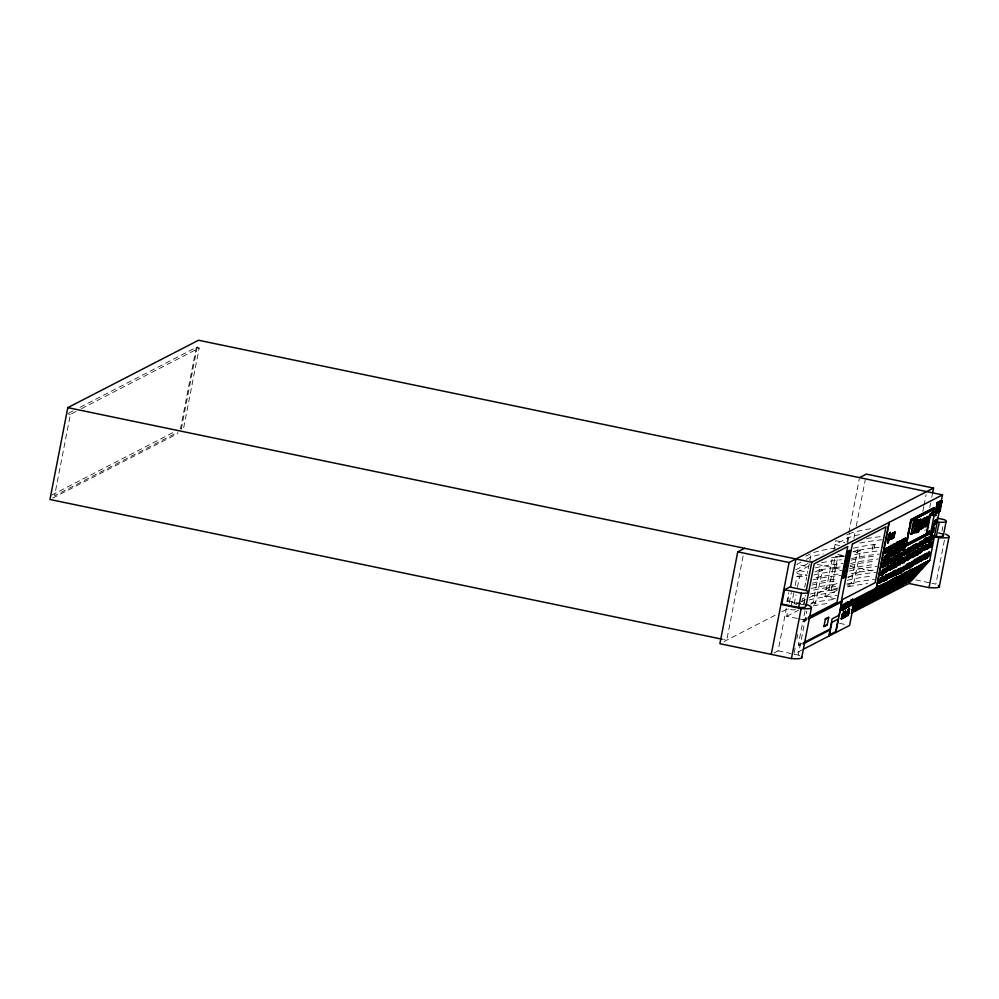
<?xml version="1.0" encoding="UTF-8"?>
<svg xmlns="http://www.w3.org/2000/svg" width="999" height="999" viewBox="0 0 999 999"><rect width="100%" height="100%" fill="white"/><g stroke="black" fill="none" stroke-linecap="round" stroke-linejoin="round"><path stroke-width="0.75" stroke-dasharray="5 3.75" d="M75.949 411.526L70.405 414.373L54.595 495.729L177.834 432.205M196.279 347.39L180.457 428.746L183.379 429.345L199.188 348.002L196.279 347.39L78.571 408.067M181.281 429.046L197.952 343.306M743.106 555.968L726.748 640.172L723.688 639.535M796.815 603.346L786.975 601.298L788.648 592.732M773.988 652.959L778.096 650.849L786.338 608.441M786.975 601.298L787.811 600.874L789.26 593.394M797.277 618.468L786.7 616.271L788.136 608.841M789.297 602.884L791.32 592.482M791.171 606.48L793.793 592.944M795.254 585.414L797.015 576.386A613.074 61.95 11 0 0 806.593 574.6M794.217 603.983L795.978 594.954M797.439 587.437L799.487 576.91A863.798 87.288 11 0 0 805.494 575.736M804.732 587.212L805.544 583.029M806.056 580.394L806.705 577.047M807.429 573.339L807.854 571.116M808.328 568.681L809.277 563.836M794.193 652.609L795.079 648.076M796.84 638.985L797.726 634.44M803.608 604.158L805.356 595.179M803.983 604.882L805.494 596.241M798.8 618.781L803.333 619.73L805.069 610.801M799.699 655.719A46.266 4.67 11 0 0 798.301 655.044L806.83 611.126M810.626 604.17A613.074 61.95 11 0 0 813.049 602.772L819.48 569.667L822.452 570.279L815.334 603.733A863.798 87.288 11 0 1 811.45 605.357M835.476 598.776L824.887 596.578L832.691 556.443M833.928 550.124L835.751 540.684L844.829 542.569M837.262 589.148A863.798 87.288 11 0 1 831.243 590.322L828.783 589.81L835.214 556.705A613.074 61.95 11 0 0 842.594 555.407M831.243 590.322L837.674 557.217A863.798 87.288 11 0 0 843.693 556.056M847.04 541.945L848.526 534.278M848.825 532.754L859.24 479.17M847.689 543.031L849.525 533.591A922.614 93.232 11 0 1 871.628 528.608M853.883 538.411L855.082 532.28M856.268 526.161L865.196 480.232M847.402 585.139A613.074 61.95 11 0 0 851.248 583.079L857.679 549.974L860.651 550.599L853.533 584.04A863.798 87.288 11 0 1 847.464 586.425M922.826 511.5L923.788 506.555M924.013 505.369L926.11 494.58M929.757 507.517L930.631 503.021M931.755 497.252L932.379 494.043M941.97 531.031L942.806 526.748M944.417 540.209L935.888 584.128L931.555 583.229M68.881 413.062L73.027 410.914M81.481 408.666L199.188 348.002M51.686 495.117L173.539 432.305M52.697 498.076L177.934 433.529M805.818 556.118L811.325 553.284L809.49 562.712L795.728 569.805L807.829 572.327M846.765 535.014L849.525 533.591M800.923 562.175L796.802 564.298L808.903 566.82M806.43 559.34L810.564 557.205A922.614 93.232 11 0 1 823.338 553.858M808.84 566.071L795.079 573.164L807.18 575.674M924.574 530.382L925.399 529.957M724 641.583L776.273 614.635M781.78 611.8L788.661 608.254M795.541 604.707L799.662 602.584M801.036 601.873L807.916 598.326M809.302 597.614L838.186 582.729M847.826 577.759L864.335 569.255M786.7 616.271L800.461 609.178M824.887 596.578L838.661 589.485M803.333 619.73L807.367 617.644M806.992 618.856L802.959 620.941L799.35 639.46A7.18 0.912 -78.3 0 0 799.025 645.941L801.722 644.555M802.909 621.89L807.067 619.742M801.91 643.543L799.225 644.929A6.131 0.774 -78.3 0 1 799.5 639.385M801.972 649.974L793.905 654.133L798.301 655.044M860.651 550.599L859.964 550.936A863.798 87.288 11 0 1 853.908 553.321M822.452 570.279L821.765 570.629A863.798 87.288 11 0 1 815.708 573.014M872.552 548.001L871.103 548.189A922.614 93.232 11 0 0 852.871 551.56M874.125 547.789L880.793 547.04M834.352 567.682L832.904 567.869A922.614 93.232 11 0 0 817.369 570.616M835.938 567.482L840.072 566.995M938.386 532.654L944.155 533.853M938.61 533.304L941.57 533.966M839.535 545.554L834.989 544.617L848.763 537.512A922.614 93.232 11 0 1 861.538 534.178M837.811 554.42L843.855 555.669M835.214 556.705L837.674 557.217M849.962 566.258L874.912 571.453M915.683 579.919L930.119 582.917M817.257 564.423L841.682 569.492M67.495 413.773L70.405 414.373M851.248 583.079L854.22 583.703M797.015 576.386L799.487 576.91M813.049 602.772L816.021 603.384M787.811 600.874L800.736 603.558M798.213 603.633L803.833 604.807M790.584 609.49L793.044 610.002A863.798 87.288 11 0 0 796.128 609.44M839.547 623.326L845.291 624.525M778.096 650.849L791.033 653.533M813.236 605.831A922.614 93.232 11 0 1 829.457 603.246M813.598 552.547A922.614 93.232 11 0 1 835.664 547.964M819.48 569.667A613.074 61.95 11 0 1 814.098 572.365M831.593 557.729A922.614 93.232 11 0 1 844.642 556.093M821.615 562.724A922.614 93.232 11 0 1 841.483 559.715M815.321 567.894A922.614 93.232 11 0 1 843.231 563.374M813.96 574.949A922.614 93.232 11 0 1 841.857 570.429M815.996 577.659A922.614 93.232 11 0 1 838.698 574.038M811.051 603.084A922.614 93.232 11 0 1 833.765 599.475M804.769 597.976A922.614 93.232 11 0 0 802.497 598.701L801.847 602.06A922.614 93.232 11 0 1 804.12 601.323M812.437 595.978A922.614 93.232 11 0 1 835.139 592.357M809.09 599.962A922.614 93.232 11 0 1 837 595.441M813.586 590.072A922.614 93.232 11 0 1 836.288 586.45M810.239 594.055A922.614 93.232 11 0 1 835.639 589.797M811.975 585.114A922.614 93.232 11 0 1 837.374 580.856M811.325 588.461A922.614 93.232 11 0 1 836.725 584.203M813.011 579.82A922.614 93.232 11 0 1 840.921 575.299M812.362 583.179A922.614 93.232 11 0 1 837.749 578.921M848.601 586.75A922.614 93.232 11 0 1 867.656 583.553M857.679 549.974A613.074 61.95 11 0 1 853.845 552.035M838.361 588.011A613.074 61.95 11 0 1 828.783 589.81M866.545 538.561A922.614 93.232 11 0 1 880.331 536.675M859.814 543.031A922.614 93.232 11 0 1 882.192 539.76M853.521 548.214A922.614 93.232 11 0 1 878.92 543.956M854.844 554.62A922.614 93.232 11 0 1 877.547 550.998M851.498 558.603A922.614 93.232 11 0 1 879.407 554.083M846.553 584.04A922.614 93.232 11 0 1 874.462 579.52M847.939 576.923A922.614 93.232 11 0 1 875.848 572.402M847.289 580.269A922.614 93.232 11 0 1 872.689 576.023M849.088 571.016A922.614 93.232 11 0 1 876.997 566.495M851.136 573.726A922.614 93.232 11 0 1 873.838 570.104M850.174 565.422A922.614 93.232 11 0 1 875.574 561.163M849.525 568.768A922.614 93.232 11 0 1 874.924 564.522M851.21 560.139A922.614 93.232 11 0 1 876.598 555.881M850.549 563.486A922.614 93.232 11 0 1 878.458 558.965M834.939 564.685L833.865 570.217L835.439 570.017L836.513 564.485L834.939 564.685M873.138 545.004L872.065 550.524L873.638 550.324L874.712 544.792L873.138 545.004"/><path stroke-width="1.5" d="M842.831 604.67L842.157 608.99M848.9 601.76L848.014 606.78M887.724 553.97L887.137 557.679M888.66 565.796L887.899 570.104M889.709 558.828L888.948 563.136M892.731 550.986L892.144 554.682M893.581 557.417C888.685 576.423 896.79 542.894 893.019 561.962M893.618 554.944C896.053 540.671 890.621 563.648 894.018 552.822M894.742 547.927L895.154 544.917M896.091 572.702C896.777 563.174 893.431 584.14 896.178 571.778M895.616 566.995L896.378 562.699M896.54 543.019L895.329 548.289L897.052 542.045L895.978 547.564L896.253 544.293M897.639 558.928L897.776 557.355M899.575 560.039L898.988 563.748M900.511 540.796L900.087 543.806M901.46 553.059L901.036 556.068M901.735 567.744L900.973 572.052M903.346 558.029L902.147 563.299L902.272 560.739M905.706 549.937L904.944 554.245M906.243 566.183L905.956 569.455L907.579 564.073L906.418 569.555L907.117 563.973L906.592 564.897M908.478 554.895L908.054 557.904M909.452 547.964L909.04 550.973M916.095 552.734C916.757 543.206 913.411 564.335 916.208 551.698M916.545 543.781L916.133 546.79M920.079 549.063C918.431 548.763 918.168 559.865 920.079 549.063L919.604 551.298M922.689 540.896L921.94 545.192M923.463 546.053L923.051 549.063M924.874 549.875C929.22 533.354 922.339 560.214 925.711 544.954M926.635 549.138L927.047 546.128M926.647 538.024L926.061 541.72M930.818 547.052C935.164 531.206 928.059 556.668 931.692 542.757M920.304 522.302C919.542 517.482 916.62 535.164 919.267 527.847M939.085 507.779L937.062 507.629L936.925 508.329L939.085 507.779L939.01 508.466M843.643 608.903C846.403 593.269 840.072 619.78 844.08 606.93M843.993 604.632L843.106 609.203M883.191 563.598L883.191 562.437L882.654 563.361M883.166 566.171L883.253 567.37L883.703 566.408M884.764 568.768L883.84 573.164M885.589 562.037L885.176 564.647M886.138 575.686L886.063 574.487L885.614 575.449M887.624 557.817C889.734 544.755 884.477 567.632 887.924 556.356M888.598 550.886L888.748 549.625M889.934 546.69L889.01 551.073M890.134 553.596L890.059 552.397L889.61 553.359M891.12 546.665L891.12 545.504L890.596 546.416M888.623 577.734L889.372 573.826M888.835 573.938L888.074 577.847M889.772 565.784L889.023 569.692M890.858 558.716L889.934 563.099M892.856 546.815L892.994 544.255L892.082 548.126M893.818 550.836L893.056 554.745M894.704 562.824C891.545 579.87 898.051 550.586 893.893 566.82M894.829 570.666L893.905 575.049M895.728 562.961L894.967 566.87M895.903 570.704L894.967 575.099M900.599 544.13L900.736 542.957M900.174 554.557L900.099 553.359L899.649 554.308M900.161 557.117L900.249 558.316L900.698 557.367M900.798 559.877L900.037 563.786M905.131 544.755L905.044 543.556L904.607 544.517M905.893 537.699L904.907 542.182M904.12 567.494L904.12 566.333L903.583 567.257M904.669 560.814L904.807 559.627M906.83 549.875L906.068 553.771M908.178 549.462L908.091 548.251L907.654 549.213M908.166 552.022L908.241 553.221L908.69 552.26M908.091 567.22L908.178 568.419L908.803 566.858M910.676 562.961L909.927 566.87M913.074 549.225L913.161 550.424L913.785 548.863M915.184 560.289C914.897 555.169 912.587 572.777 915.184 560.289L914.597 562.912M915.896 550.749L914.972 555.144M917.557 543.993L916.982 547.29M919.617 548.963L918.855 552.872M922.239 557.055C921.965 552.01 919.629 569.542 922.239 557.055C920.666 566.858 924.649 551.748 922.614 555.769M924.075 540.559L923.988 539.36L923.551 540.322M924.637 545.991L923.875 549.9M924.1 558.179L924.187 559.378L924.637 558.416M926.835 545.029L926.085 548.938M927.734 537.862L926.972 541.77M935.826 520.004L935.064 523.913M846.253 564.797L847.077 560.914L846.265 564.785M845.154 573.626C844.217 580.819 846.615 567.307 845.117 574.862L845.391 572.489L844.679 576.123M843.468 575.499L843.318 576.81L843.793 575.973M843.705 574.275L843.855 572.951L842.944 577.01L844.242 572.752L843.468 576.748L844.642 572.864L844.242 573.638M842.382 617.07L842.432 617.919L843.768 611.4L842.194 618.743L842.494 616.395L842.257 617.02M845.142 604.632L844.118 609.128M846.215 606.131L846.215 608.291L847.564 601.885M848.613 605.831L849.45 601.898M850.062 602.185L848.85 607.055M851.323 603.184C851.023 610.239 854.145 593.256 851.648 601.51M882.142 573.051L882.129 574.9L882.929 572.652M885.014 556.73L883.978 560.914M886.213 551.123C885.776 557.13 888.66 543.718 886.662 549M883.665 571.316L883.665 569.467L882.592 574.999L884.19 569.068M886.163 556.818L886.163 554.969L885.539 556.543M884.777 576.91L883.903 580.769M886.937 561.625L885.776 565.946L885.788 564.023M888.873 548.913L888.873 547.065L887.799 552.597L889.36 546.977M884.989 578.171L884.902 579.969M885.151 577.659C885.339 570.117 882.479 590.397 885.264 576.735M888.91 554.158L888.024 558.004M887.574 576.473L887.587 574.625L886.513 580.157L888.423 573.763M889.572 562.375L890.284 559.003M889.585 568.906L890.121 566.133M890.821 565.771L889.784 569.954M889.909 574.075L889.023 577.922M892.045 558.691L891.008 562.874M893.768 544.855L892.731 549.025M892.095 567.17L892.095 569.005L892.881 566.758M894.904 550.874L893.868 555.057M896.028 543.868L895.004 548.039M895.116 559.178L895.116 561.026L895.903 558.766M896.115 550.924L896.203 549.125L895.678 550.037M893.793 573.176L893.793 571.328L892.719 576.86L894.255 570.966M894.605 574.375L894.829 573.026M896.902 562.937L896.028 566.783M897.876 556.88C898.014 549.338 895.116 570.254 898.226 555.232M898.613 551.66C900.549 539.098 895.441 562 898.875 550.549M897.177 564.148C896.715 570.167 899.649 556.805 897.626 562.037M898.938 554.87L897.901 559.053M900.823 542.469C900.973 534.94 898.064 555.856 901.185 540.834M899.3 555.606C899.562 548.201 896.64 567.082 899.3 555.606L899.025 558.878L899.962 555.906M900.136 549.75C899.687 555.769 902.584 542.357 900.586 547.639M900.224 549.275C900.474 541.758 897.552 561.138 900.261 549.05M898.089 570.966L898.176 569.155L897.639 570.079M898.113 572.252L898.101 574.1L898.9 571.853M902.259 541.208C902.522 533.803 899.587 552.684 902.259 541.208C900.623 550.911 904.657 535.926 902.609 539.91M899.237 571.753L899.237 573.601L899.862 572.04M903.208 542.07C902.771 548.089 905.656 534.677 903.658 539.959M901.597 555.856L901.685 555.207M901.772 554.732C901.922 547.202 899.025 568.119 902.134 553.096M901.023 561.638L901.023 563.486L901.81 561.226M901.123 561.163C901.373 553.633 898.438 573.026 901.148 560.926M902.834 552.722L901.797 556.905M903.708 546.016L902.821 549.875M902.085 559.802L902.184 557.991L901.647 558.916M904.732 540.334L904.732 538.486L903.658 544.018L905.256 538.086M903.983 547.24L903.883 549.038M904.07 546.765C904.307 539.248 901.323 559.477 904.257 545.804M901.897 569.929L901.897 571.778L902.959 568.094M902.06 569.418C902.159 561.95 899.387 582.779 902.347 567.819M904.907 559.153C905.094 551.51 902.184 571.928 905.082 558.191M908.615 557.692L908.703 557.042M908.79 556.568C908.94 549.038 906.043 569.954 909.152 554.932M912.124 549L912.124 550.849L912.749 549.288M910.838 564.747L910.838 566.595L911.912 562.912M911.001 564.235C911.1 556.755 908.328 577.597 911.288 562.624M913.098 553.758L913.573 552.01L912.487 557.529L913.198 551.947L912.661 552.872M914.609 554.408L914.697 553.771M914.859 553.259L914.859 551.411L913.785 556.942L915.321 551.048M914.722 560.189L913.835 564.048M915.846 559.777L914.809 563.96M918.743 543.968L918.044 548.389L919.292 543.756M919.018 545.179C918.443 550.936 921.428 539.16 919.642 542.457M919.117 544.705L919.117 542.857L917.856 547.814M918.206 560.626L918.206 562.462L918.818 560.901M920.766 548.813L919.729 552.996M919.729 558.878L919.729 557.03L918.655 562.562L920.191 556.668M920.716 556.905L919.679 561.088M920.541 560.077L921.253 556.718M922.926 543.044L922.914 544.892L923.863 541.92M923.014 542.569C923.201 534.927 920.304 555.344 923.201 541.608M921.79 556.955L920.903 560.801M923.101 558.079L923.101 559.927L923.888 557.679M925.549 548.701L926.435 544.842M927.572 541.033L928.296 537.662M928.82 537.912L927.784 542.082M926.535 557.08C928.308 544.53 923.338 567.482 926.722 556.006M927.771 553.958L927.072 558.379L928.258 553.783M930.032 537.962L930.119 536.151L929.582 537.075M927.984 555.207C927.409 560.963 930.394 549.188 928.608 552.484M931.143 532.017L931.143 533.866L931.755 532.305M928.146 554.695L928.146 552.859L926.897 557.817M931.605 532.117L931.592 533.966L932.392 531.718M926.91 531.381L930.806 532.192A13.986 1.411 11 0 0 932.567 531.281L932.766 530.019M934.54 523.663L935.426 519.817M939.997 503.371L939.897 504.058M939.272 511.625L939.435 510.901L939.272 511.625L937.112 511.226M939.884 507.055L939.747 507.767L938.523 507.517L938.71 506.768M937.437 508.641L939.647 509.015L939.747 508.329L938.873 507.892L938.536 508.703M939.522 503.084L938.148 503.758L939.984 502.26L938.985 503.321L937.062 502.797L936.925 503.496L938.873 503.958L938.998 505.731L939.135 505.019L937.574 505.019M939.035 502.41L939.772 501.398L940.896 502.335L939.035 502.41L939.772 501.398M940.334 506.168L938.086 505.319M847.577 561.301L848.064 559.353L847.402 562.362L848.463 557.017A5.682 0.712 -78.3 0 0 848.251 556.218L848.738 555.257A5.345 0.674 -78.3 0 1 848.7 556.768L847.964 561.138A6.593 0.837 -78.3 0 1 847.015 564.76C843.231 572.864 846.24 556.031 848.151 553.758A12.812 1.623 -78.3 0 1 849.138 552.659L845.479 563.636A5.42 0.687 -78.3 0 0 845.316 565.446L845.678 566.833L846.677 565.197A6.069 0.762 -78.3 0 0 847.789 561.525L847.701 560.951M920.204 523.264L919.817 525.561M847.627 557.005L847.364 557.817M938.86 509.428C939.06 508.091 938.223 510.851 936.088 508.753L936.55 507.892L937.774 508.141L937.312 509.015M842.594 608.166L843.318 604.982M847.714 604.894L848.426 602.01M880.057 579.607L878.983 583.291L879.27 580.019M881.98 571.778L880.906 575.461L881.193 572.19M881.33 579.782L881.193 582.33L882.354 576.848M883.079 571.928L883.203 569.38L882.592 570.941M883.628 579.395L884.252 576.673M885.863 569.205L884.802 572.889L885.251 568.918M888.573 568.806L889.197 566.083M892.619 547.327L892.744 546.628M892.619 553.858L893.243 551.136M894.904 544.942L893.843 548.613L894.292 544.655M891.87 565.921L890.796 569.605L891.195 564.672L890.121 570.192L891.071 567.22M892.994 558.903L891.92 562.587L892.369 558.628M890.908 574.175L889.834 577.847L890.296 573.888M894.23 558.653L893.481 562.062L894.555 556.543L894.105 561.201L894.892 558.953M893.031 566.033L893.168 563.486L892.544 565.047M892.045 573.676L890.971 577.36L891.258 574.075M897.189 544.255C896.028 551.423 899.612 539.31 897.676 542.232M895.042 558.229L895.266 555.719L894.555 557.242M898.201 544.068C897.177 551.685 900.686 537.499 898.526 542.657M896.066 558.041L896.19 555.494L895.566 557.055M897.801 550.499C898.688 540.958 894.567 563.586 898.551 547.902M895.029 572.652C895.641 563.274 892.282 584.84 895.316 571.003M899.774 549.188L898.7 552.859M896.028 572.502L895.816 575.024M901.797 541.121L900.599 544.53M897.139 572.09L897.015 574.65L897.964 571.678M899.6 562.899L900.224 560.177M902.547 548.501L903.171 545.779M899.05 571.128L899.175 568.568L898.551 570.142M900.186 570.629L900.311 568.081L899.525 570.329M900.536 571.166C901.622 562.362 898.089 579.557 900.636 570.729M905.631 552.884L906.255 550.162M903.084 569.268L902.959 571.828L903.908 568.856M905.868 557.792L905.082 561.001M906.168 558.166C905.032 565.359 908.578 553.146 906.667 556.143M905.906 566.196L904.844 569.867L905.294 565.909M910.813 548.239L909.739 551.923L910.201 547.964M909.764 555.207L908.69 558.891M909.939 555.931L909.814 558.478L910.876 554.795M910.101 556.018C910.738 546.478 907.542 567.32 910.101 555.207M911.962 547.727L910.901 551.411L911.275 546.49L910.201 552.022L911.175 548.139M913.074 547.877L913.198 545.329L912.574 546.89M912.162 554.882L912.037 557.442L912.824 555.182M912.037 564.085L911.9 566.633L912.974 562.961M912.237 563.711C912.899 554.183 909.552 575.312 912.362 562.674M913.573 562.674L914.197 559.952M915.883 553.109L915.758 555.656L916.832 551.972M917.594 546.453C918.83 537.512 915.184 554.795 917.756 545.978M916.845 559.877L915.771 563.561L916.058 560.277M917.032 560.514L916.82 563.024M917.169 560.676C917.844 551.123 914.56 572.215 917.182 559.79M921.902 548.901L920.828 552.584L921.14 547.714L920.054 553.234L921.003 550.262M924.55 548.601L925.174 545.879M926.535 540.884L927.159 538.161M924.038 556.955L924.262 554.433L923.551 555.956M930.044 531.88L929.907 534.428L930.706 532.18M927.834 545.716L927.047 548.926M930.494 531.967L930.369 534.527L931.155 532.267M932.542 530.993L932.666 530.282M933.59 524.413L933.715 523.713M933.216 530.107C932.179 537.724 935.726 523.601 933.541 528.696M934.527 523.289L934.54 520.879M845.491 615.434L845.379 617.095L846.54 611.688L845.766 616.033L845.604 615.372L844.829 616.683L845.479 612.574L844.642 617.457L845.379 615.496M941.208 504.595C938.073 503.521 941.145 506.093 941.345 503.883L939.584 503.908M847.427 556.918L846.665 561.101L847.627 556.48M889.909 535.851L890.246 533.179A5.794 0.737 -78.3 0 0 888.611 536.65L887.711 542.582A6.181 0.787 -78.3 0 0 888.548 541.67L888.523 541.833A7.105 0.899 -78.3 0 1 887.624 543.081A6.281 0.799 -78.3 0 1 887.474 541.945L888.66 535.851A9.928 1.261 -78.3 0 1 889.722 532.904A5.557 0.699 -78.3 0 1 890.371 533.391L889.847 536.151A6.581 0.837 -78.3 0 1 888.948 539.485L888.373 540.771L889.797 534.465L888.211 541.133L889.847 536.6M938.148 508.591L938.286 507.879M937.586 504.945L940.621 506.106L936.75 505.369L936.612 506.068L939.435 506.081L938.411 507.242L936.488 506.718L937.574 507.679L938.036 506.793L936.488 506.718M851.335 613.086L908.828 583.453L929.744 560.476L942.494 494.88L198.539 340.247L67.807 407.642L49.95 499.5L722.165 639.223M744.605 548.301L737.749 551.835L719.892 643.706L791.445 658.578A46.266 4.67 11 0 0 801.423 656.88M771.24 654.382L789.098 562.512L933.541 488.061L932.654 492.657M805.082 604.47L808.004 605.069A46.266 4.67 11 0 1 801.161 608.603L780.956 604.407L781.792 603.983L784.565 589.697L789.759 587.025L806.767 590.609A40.484 4.096 11 0 1 801.685 593.219L784.565 589.697M790.434 587.412L795.953 558.978M781.792 603.983L798.638 607.479L801.41 593.206M791.445 658.578L801.161 608.603M806.23 590.696L811.762 562.262L942.494 494.88M806.218 604.857L814.197 563.836L847.764 546.528L836.9 602.422L808.703 616.957M801.697 657.792L811.413 607.829M828.87 636.101L830.057 629.944L803.071 643.856M835.863 632.504L842.032 600.799L808.341 618.169M876.298 588.024L889.048 522.427M889.272 522.315L876.523 587.899L855.394 611.001M929.757 531.168L929.195 534.09L906.193 545.941L907.154 538.548M907.729 535.639L909.14 528.346M909.702 525.424L910.838 519.592L933.84 507.742L932.991 512.112M907.941 535.514L910.776 520.966L933.328 509.34L932.654 515.259M906.193 545.941L911.3 519.692L934.302 507.829L932.879 515.122M927.484 533.291L906.243 544.243L911.225 521.066L933.79 509.44M911.076 534.078L913.486 521.64L917.557 519.542L915.596 532.067L911.076 534.078L915.596 532.067M911.525 534.165L913.948 521.728L918.019 519.63M913.373 526.086L913.91 523.326L917.307 521.578L916.77 524.338L913.373 526.086L912 525.799M911.725 532.292L914.272 530.981L916.345 520.279L917.719 520.566L915.646 531.268L911.825 533.229L913.91 522.539L917.719 520.566M915.409 530.594L917.557 519.542M926.572 532.455L929.095 531.48L926.572 532.455L930.181 513.886L932.242 512.837L931.68 515.684M927.035 532.542L930.643 513.986L932.691 512.924M932.204 515.159L933.328 509.34M905.743 545.841L928.733 533.99L929.307 531.068M930.806 532.192L934.028 515.609A13.986 1.411 11 0 0 935.788 514.71L931.905 513.898L930.131 514.81L934.028 515.609M936.325 513.136L938.336 511.476L936.325 513.136L935.239 512.187L937.062 512.762L937.199 512.062M935.364 511.538L939.36 509.74L936.587 511.8L937.462 510.726L935.364 511.538L937.299 512.012L937.162 512.712L935.239 512.187M936.662 504.845L937.537 503.758L938.623 504.72L936.662 504.845L941.083 505.232L939.672 506.593L941.083 505.232M935.963 509.403C938.086 508.903 937.686 511.101 935.826 510.102L936.288 509.228L938.211 509.765L938.348 509.053L936.088 508.753M935.826 510.102L936.288 509.228M936.413 508.591L936.55 507.892M936.35 507.417L936.812 506.543M936.612 506.068L937.074 505.207C938.86 507.167 940.484 503.708 939.31 505.569M936.1 511.163L936.238 510.464M937.399 504.47L937.537 503.758M935.938 512.45L936.075 511.75M936.2 511.113L937.499 509.815L940.371 509.852L940.509 509.153L938.698 508.628M936.662 509.677C937.387 507.579 936.175 511.026 938.211 509.765M937.187 506.993L938.211 505.819M939.435 506.081L937.449 505.644L937.649 503.696M937.899 502.36L937.761 503.071L938.76 501.998L937.062 502.797M932.567 531.281L934.04 523.751M940.808 502.959L937.449 505.644M937.05 510.364L937.187 509.652M940.371 509.852L937.299 509.353L937.774 508.141M937.574 507.679L938.036 506.793M938.161 506.156C937.999 504.532 938.386 507.417 936.937 505.906M937.324 511.413L937.462 510.726M938.948 503.096L938.985 503.321M937.886 509.927L938.348 509.053M938.411 507.242L938.548 506.53M938.073 508.316L940.421 508.628L938.66 506.805M938.436 512.062L939.097 511.076L938.436 512.062L937.212 511.8M938.685 510.714L938.823 510.014M939.859 504.97L940.946 505.944M939.997 504.02L940.134 503.309M940.259 502.672L940.996 501.648M940.846 500.849L940.071 501.873L940.846 500.849L942.069 501.098L941.295 502.135L942.069 501.098M939.622 508.404L939.16 509.278L940.096 508.141L939.759 508.966M939.572 511.463L940.246 510.489L939.572 511.463L938.885 510.939M939.834 510.127L940.509 509.153M940.096 508.791L940.559 507.917M938.61 507.455L940.259 507.504L940.496 506.743L938.448 506.331L940.121 505.831L939.834 507.717L940.821 506.568L939.747 507.767M940.109 503.071L940.958 503.508L941.807 502.435L939.172 501.71M933.416 535.976L936.225 536.563L939.272 522.302A40.484 4.096 11 0 0 944.355 519.68L937.174 518.144M908.828 583.453L929.033 587.649L938.748 537.687A46.266 4.67 11 0 0 945.603 534.153M943.331 535.776L946.103 521.503M939.285 586.875L949 536.9M936.925 503.496L937.799 502.41L941.67 503.146M894.355 535.314L895.204 531.893L894.729 533.416M841.583 607.829L842.357 604.919M843.943 606.705L844.317 605.057M845.341 605.232L844.904 609.003M850.349 602.072C848.438 613.486 853.146 595.879 850.748 600.561M848.9 610.988L848.089 615.709L849.587 608.728L849 610.564M882.317 564.647L882.03 567.932L882.966 564.959M885.264 550.249C883.628 560.039 887.674 544.942 885.614 548.963M880.394 579.607C878.72 589.972 883.104 572.564 880.556 578.921M885.264 558.179L884.315 561.151L885.389 555.631L885.089 560.501L885.876 558.254M884.053 565.122L884.415 561.888M886.65 556.68L887.462 553.858M885.913 563.399L886.238 561.987M887.886 555.931L888.386 553.921M883.116 579.582L883.403 576.311L882.616 578.558M887.287 562.112L887.012 565.384L888.173 559.902M890.246 547.714L889.872 550.948L890.908 548.014M889.26 554.645L888.985 557.929L889.922 554.944M886.313 569.043C884.677 578.833 888.71 563.736 886.662 567.757M888.635 561.538L889.297 559.04M891.583 547.14L892.082 545.117M887.587 568.506L888.261 566.008M890.534 554.108L891.483 551.136L891.033 555.094M885.926 577.035L885.102 579.87M886.338 576.785C884.702 586.563 888.735 571.478 886.675 575.486M891.657 553.696L892.482 550.874M891.021 560.464L891.345 559.053M891.058 560.701C887.786 571.366 892.881 548.651 890.796 562.974M890.921 567.045L891.245 565.646M893.88 552.647L894.205 551.236M893.306 558.691L892.931 561.925M895.154 552.322L894.117 555.257L895.279 549.775L895.042 554.607L895.991 551.635M893.581 565.222L894.255 562.724M896.54 550.824L897.352 548.001M894.654 565.272L895.316 562.774M898.825 550.312L899.15 548.901M896.84 572.09L896.016 574.912M902.109 548.651L902.397 545.379L901.597 547.627M904.919 546.103L904.095 548.938M900.661 570.454L901.335 567.956M904.619 552.647L905.444 549.825M907.03 551.86L906.081 554.832L907.167 549.3L907.017 553.783L907.966 550.811M907.329 565.634C905.693 575.424 909.739 560.327 907.679 564.348M911.188 554.657L910.901 557.929L911.85 554.957M908.978 566.171L909.34 562.937M909.602 565.272L910.276 562.774M913.948 548.176L914.322 544.93M917.719 545.741L918.218 543.731M917.269 551.823L916.982 555.094L918.605 549.7L917.444 555.194L918.143 549.612L917.619 550.524M918.543 551.273L919.217 548.776M917.844 560.089L917.032 562.912M921.615 543.593L922.289 541.096M918.993 560.214L919.28 556.942L918.655 558.503M920.966 550.024L921.278 548.613M923.563 548.301L924.225 545.804M925.574 540.721L926.385 537.899M924.974 557.13L925.349 553.883M929.058 539.36L928.121 542.332L929.195 536.8L928.958 541.645L929.907 538.673M926.11 556.63L926.485 553.396L925.598 555.606M928.171 546.528C926.011 555.132 928.346 539.922 928.296 545.816C926.91 554.333 930.756 539.81 928.521 544.842M926.747 555.731L927.247 553.721M929.557 545.017L930.494 542.045L930.044 546.016M931.518 537.899L932.454 534.927L932.005 538.898M930.618 545.067L931.118 543.056M844.317 614.984L845.004 612.512L844.58 613.636M938.723 510.064L938.548 510.789M940.958 503.508L941.807 502.435M940.633 504.895L941.345 503.883M940.434 506.768L940.259 507.504L938.336 506.968M843.556 614.635L844.255 612.874L843.131 618.281L844.043 613.636L843.543 615.222M884.315 557.092L883.778 561.026M883.541 564.098L884.202 561.987M887.624 549.225L888.423 546.977L887.961 550.936M884.677 563.623L885.189 561.85M893.069 545.217L891.92 549.787L892.719 544.73M897.027 551.823L897.564 547.889M899.587 542.782L900.099 541.008M892.544 573.488L893.343 571.228L892.881 575.199M896.627 557.18L897.414 554.932L896.965 558.903M898.089 551.86L898.638 547.939M898.65 562.025L899.312 559.927M900.536 555.044L901.198 552.947M903.546 552.484L904.345 550.237L903.883 554.195M903.658 559.452L904.445 557.205L903.995 561.176M908.528 549.949L909.202 547.839M907.554 556.88L908.066 555.107M914.547 546.528L915.334 544.28L914.884 548.239M913.61 553.571L914.41 551.311L913.948 555.282M915.621 545.766L916.133 543.98M916.645 545.579L917.157 543.806M920.541 543.431L921.34 541.183L920.878 545.154M922.539 548.039L923.213 545.941M924.599 540.409L925.399 538.161L924.937 542.132M930.606 537.137L931.268 535.039M934.377 524.013L933.59 526.261M930.943 538.848L931.48 534.927M933.428 530.319L932.904 532.092M847.252 552.509C852.284 549.625 849.35 549.3 847.177 552.609L842.344 577.434C841.52 579.757 845.778 577.26 845.541 575.786L850.349 550.649M841.882 617.007L841.158 619.143L842.819 613.736L841.695 618.868L842.157 614.073M846.74 603.658L847.464 601.835M881.642 578.371L882.142 576.96M902.596 559.328L903.096 557.917M913.61 546.453L914.235 544.892M908.628 564.46L909.252 562.887M924.637 555.407L925.136 553.995M845.741 603.721L846.365 602.647L845.154 608.878M887.636 560.826L887.961 560.014M856.505 600.362L860.002 596.965L854.57 603.446L860.339 597.29L857.604 599.862M859.252 600.836L858.803 601.498M864.123 594.817L858.703 601.298L864.472 595.142L861.725 597.714M860.976 601.435L863.66 598.826L857.954 605.007L868.106 592.757M864.909 597.827L868.119 594.755M862.761 603.583L868.531 597.427L861.937 604.32M873.626 595.067L874.887 593.93L865.009 605.244L877.434 590.584L874.687 593.169M878.87 590.746L881.555 588.136L873.363 597.689L874.275 596.927M874.137 597.165L874.912 596.628L869.205 602.809L874.625 596.341L870.416 600.524M879.782 591.233L878.458 592.107M881.28 587.837L880.818 588.498M879.882 591.908L887.811 583.94L882.891 590.446M880.119 591.558L880.718 590.721M888.336 588.823L890.946 586.475M899.1 577.809L894.13 583.628M895.678 582.492L901.747 574.9M912.799 575.886L907.379 582.367L913.148 576.211L912.399 576.76M917.669 568.531L920.916 564.522L917.806 568.294M918.993 567.095L921.602 564.747M920.978 566.071L923.588 563.723M917.494 572.914L916.295 574.288L924.487 564.735L918.718 570.891L920.042 569.792M921.652 567.782L921.016 568.856L923.75 566.271M852.622 605.357L852.759 604.857M854.682 603.646L854.819 603.146M861.163 599.899L853.72 608.816M862.612 598.438L867.494 593.069M866.021 593.893L860.738 600.137L866.508 593.968L863.76 596.553M858.89 604.932L854.769 610.077L857.517 607.492M860.576 603.209L869.405 592.894M869.917 591.908L867.769 594.43M862.549 603.034L864.684 600.499M870.491 596.091L870.641 595.591M875.499 589.522C888.511 576.885 866.957 600.099 879.12 586.063M872.514 597.689L870.379 600.212M875.636 593.768L877.072 592.032M878.995 591.77L878.483 592.594L879.232 592.045M879.857 591.171L871.178 601.785L876.548 595.279L871.715 600.187M874.625 599.213L878.87 594.48L873.101 600.649L878.059 594.83M885.039 585.901L875.811 596.378M876.598 598.101L879.482 594.755M891.483 581.281L893.905 578.446L895.454 578.146M889.922 584.914L892.669 582.33L884.415 591.858L889.722 586.363M885.539 590.746L884.727 591.758M893.481 580.257L894.28 579.233M891.145 585.027L890.696 585.689L892.007 584.577M896.328 579.77L891.033 586.013L898.788 577.971M900.124 577.797L894.829 584.04L900.599 577.884L897.864 580.469M891.67 590.034L893.106 588.299M905.406 577.035L904.595 578.059M906.418 579.857L905.606 580.881M907.367 578.883L906.917 579.545L907.666 578.995M908.391 578.746L903.096 584.989L910.289 576.286L914.997 572.452M914.135 572.889L913.685 573.551L914.385 572.964M916.832 571.003L914.572 573.663M918.506 570.342L922.139 566.221M921.952 565.909L917.119 571.49M924.624 564.198L928.246 560.751M853.72 610.202L858.016 605.594L855.743 608.354M859.602 603.321L864.597 597.989M863.136 598.838L869.729 591.833M861.413 606.093L863.223 603.983M865.771 601.848L866.657 600.574M870.841 596.415L861.3 607.067L869.043 598.214M871.103 596.153L873.8 593.106M877.634 588.161L879.445 586.051M874.412 594.043L875.511 592.732M873.963 596.116L873.014 597.365L875.024 595.566M878.67 592.195L874.687 596.578M878.945 591.932L882.429 588.249M882.492 589.447L885.514 585.988L882.779 588.573M879.794 593.955L874.824 599.775L880.594 593.606L877.859 596.191M886.6 586.438C878.096 595.978 888.511 585.476 885.651 587.599M886.275 588.036L879.832 595.079M886.55 587.774L889.947 583.928M895.691 579.008L897.102 576.798L893.693 580.806L897.427 576.785M889.997 586.101L895.304 580.606L888.86 586.813M893.868 583.891L887.412 590.933M892.457 586.425L897.776 580.931L892.344 587.412L894.592 585.776M893.156 586.725L888.186 592.532L893.955 586.376L889.56 591.396L892.307 588.811M897.664 581.918L891.208 588.96M897.926 581.655L903.246 576.161L901.672 578.134M898.65 581.118L901.21 578.196M894.879 585.889L889.909 591.708L895.678 585.551L892.931 588.136M901.685 578.384L896.053 585.464L897.651 584.44L897.202 585.102L891.945 590.621L895.741 586.088M901.285 579.395L903.108 577.285M906.63 573.214C918.168 562.449 898.576 583.179 909.927 570.179M902.721 578.933L906.031 575.237M897.527 586.937L899.337 584.84M905.431 577.784L900.861 582.729M905.693 577.522L909.102 573.676M908.865 576.186L903.546 581.68L911.8 572.152L909.065 574.725M909.127 575.923L914.447 570.429L907.991 576.623M912.574 574.363L906.118 581.406M912.836 574.113L915.534 571.053M907.492 581.393L913.935 574.35M911.65 576.261L915.883 571.378M916.42 570.978C908.89 579.845 925.324 562.125 917.057 570.292M916.857 571.753L910.401 578.796M915.059 574.687L910.089 580.506L915.858 574.35L913.123 576.935M923.688 565.084L923.001 565.696L926.16 561.975M921.465 568.194L924.038 565.272M936.812 511.913L935.101 512.887M852.609 607.192L857.442 602.297L852.409 607.904M857.691 602.809L858.316 602.085M861.338 598.551L865.846 593.818M851.523 611.276L857.666 605.269L852.247 611.75L856.755 607.467M867.207 595.279L865.646 597.252L868.381 594.68M865.259 598.538L859.49 604.308L864.21 599.088M870.191 595.142L868.631 597.115L871.365 594.542M864.247 604.07L862.686 606.043L865.434 603.458M880.344 590.571L881.68 589.06M877.859 593.943L880.681 590.846M882.691 588.411L884.252 586.438L882.254 588.236M882.192 591.233L880.619 593.206L883.366 590.621M886.588 586.238L888.148 584.265L885.414 586.85M887.936 584.927L884.39 588.623M888.111 586.201L886.55 588.174L887.874 587.062M890.047 584.777L886.9 588.486L888.223 587.387M891.632 584.44L892.969 582.929M893.393 582.255L894.642 580.456M895.241 581.83L896.802 579.857L894.068 582.429M886.812 592.082L891.632 587.175L886.275 593.681L891.982 587.499L889.235 590.072M895.429 582.467L899.512 578.109M888.785 590.958L892.282 587.162M905.294 573.551L908.453 571.44L904.757 575.149L908.103 571.128M903.021 576.873L896.802 582.367M895.204 587.225L893.63 589.198L896.378 586.625M905.656 575.149C891.77 590.646 914.06 567.195 904.195 576.798M897.177 586.113L895.604 588.086L898.351 585.501M907.08 574.687L902.609 579.907L907.167 575.099M911.15 570.142L909.59 572.115L912.324 569.53M906.455 575.899L904.894 577.872L907.641 575.287M906.805 575.724L908.378 573.751L905.631 576.336M913.136 569.118L911.575 571.091L913.573 569.293M919.804 566.083L922.964 563.96M914.622 572.302L916.245 570.267M914.972 572.614L918.156 568.606L915.409 571.191M921.79 565.047L923.75 563.561M925.836 563.948L921.353 569.168L927.122 563.011L924.387 565.596M853.383 602.06L855.656 599.3L853.745 600.611M853.383 602.547L857.592 598.364L853.733 602.872M853.72 602.385L855.993 599.625L853.995 601.423M857.754 600.149L861.95 595.953L854.819 604.745M851.985 610.277L854.257 607.504L851.523 610.089M853.458 609.452L856.343 606.368L851.897 611.425M855.881 608.416C848.7 616.97 864.872 599.437 856.63 607.604M868.818 594.43L869.842 593.069M858.978 605.894C846.415 619.904 867.894 597.439 858.141 606.818M861.188 605.144L858.903 607.904L861.65 605.319M863.111 603.721C850.574 617.719 871.99 595.267 862.274 604.645M871.877 594.53L873.338 592.919M864.447 603.359L865.159 602.559M880.931 585.127C871.128 595.916 884.714 582.292 880.069 586.076M871.815 596.116L866.358 602.11L870.216 597.602M872.876 594.455L874.337 592.844M882.754 584.19L878.995 587.874L881.742 585.302M877.447 591.308L878.158 590.509M884.802 583.628L881.043 587.325L884.202 583.603M877.409 592.345L878.995 590.609M886.513 582.754L882.754 586.438L885.301 583.379M875.711 595.192L879.457 591.171M881.642 588.886L883.915 586.113L880.419 589.51M888.498 581.73L884.739 585.414L887.287 582.355M889.709 580.769L886.55 584.477L889.11 581.418M889.597 581.256L890.933 580.481M881.368 590.147L882.679 589.035L877.259 595.516L883.029 589.36L880.281 591.945M884.827 589.023L876.797 598.651L879.957 594.942M893.755 579.02L890.059 582.729L893.143 578.995M895.116 577.822L891.695 581.83L895.191 578.433M880.206 595.017L877.921 597.789L880.668 595.204M894.904 578.508L897.102 576.798M899.262 576.186L895.566 579.895L898.051 576.81M889.772 587.087L893.431 583.116M885.601 592.22L889.809 588.024L884.39 594.505L890.159 588.349L889.41 588.898M901.086 575.249L897.389 578.958L899.874 575.861M902.946 574.288L899.25 577.996M904.657 573.401L900.898 577.085L903.446 574.025M906.293 572.065C896.353 582.23 911.026 569.48 904.807 572.976M911.637 569.305L907.879 572.989L910.626 570.417M897.839 585.014C885.276 599.025 906.755 576.56 897.002 585.938M902.047 580.194L899.774 582.954L902.522 580.382M907.966 575.224L905.756 578.009M913.685 568.743L909.927 572.427L913.086 568.718M915.683 567.719L911.925 571.403L914.472 568.344M917.494 566.783L913.798 570.491L916.283 567.407M919.317 565.846L915.559 569.53L918.106 566.47M906.617 581.193L910.826 577.01L905.406 583.491L911.175 577.322L908.428 579.907M915.396 572.739L911.538 577.247L912.287 576.698M917.881 569.855L921.777 565.834M918.156 571.178L915.883 573.95L918.63 571.366M913.998 576.311L911.725 579.07L914.46 576.485M915.921 574.887C903.358 588.898 924.837 566.433 915.096 575.811M928.583 561.063L924.887 564.772L927.984 561.038M852.459 606.88L855.481 603.296L852.734 605.881M860.626 598.214L863.81 594.979M857.804 603.059L860.976 599.837M859.889 601.922L863.061 598.701M868.256 594.817L869.142 593.868M857.042 607.317L858.541 605.719M870.903 594.355L871.652 593.543M868.206 598.014L865.184 601.585L865.933 601.036M872.127 593.731C861.138 606.118 882.117 584.053 872.002 593.856M868.68 598.201L865.534 601.91L866.27 601.361M874.812 593.031L871.665 596.74L872.976 595.641M866.183 602.647C855.206 615.034 876.185 592.969 866.058 602.784M875.286 594.605L878.246 591.42M881.23 590.009L881.98 589.198M882.017 589.385L882.891 588.436M891.533 579.832L888.373 583.541L891.795 579.532M893.406 578.708L889.647 582.392L892.394 579.807M886.138 586.263L883.104 589.835L883.853 589.285M888.823 585.402L889.572 584.59M888.835 585.851L891.857 582.28L889.122 584.852M884.34 592.544L887.836 589.148L882.417 595.629L888.186 589.46L885.439 592.045M893.818 587.512L895.304 585.913M895.903 586.438L897.402 584.84M903.271 579.57L896.016 588.423L899.1 584.69M909.19 574.6L906.031 578.309L907.354 577.197M914.31 571.69L915.072 570.866M915.958 570.791L922.352 563.936M916.295 571.103L922.701 564.26M924.337 562.912L921.19 566.633L924.599 562.624M921.74 567.32L926.76 562L925.211 562.312L922.664 565.372L925.411 562.787M855.194 601.261L857.941 598.688L852.484 604.682M853.833 602.722L854.57 601.947M854.345 604.557L862.299 596.278L859.552 598.863M858.928 599.537L857.504 601.011M860.351 599.175L861.101 598.401M863.136 597.227L861.712 598.701M857.529 604.033L858.266 603.246M858.903 602.572L861.638 599.987L853.995 607.854M865.221 596.091L862.537 598.701M865.846 595.416L868.593 592.832L864.822 597.19M859.615 602.897L860.351 602.11M867.02 595.242L864.597 597.664M867.656 594.567L870.391 591.982L865.983 597.577L871.752 591.42L869.018 593.993M853.895 609.627L854.644 608.853M855.269 608.166L858.715 604.87M861.887 601.398L859.465 603.821M862.512 600.724L865.259 598.139L860.788 603.771L866.558 597.614L863.81 600.187M856.006 608.279L853.583 610.701M863.186 600.874L860.751 603.284M870.004 593.831L867.582 596.241M865.159 600.686L862.736 603.109M878.109 587.175L875.673 589.585M867.931 599.013L865.396 601.698M868.556 598.326L873.051 593.918M879.919 586.238L877.497 588.661M873.675 593.244L876.423 590.659L871.403 596.266M863.698 604.17L861.7 606.206M868.755 599.213L866.757 601.248M869.38 598.538L871.378 596.503M874.063 593.843L870.716 596.84L870.978 595.916M883.441 584.427L880.706 587L883.603 584.253M876.385 594.105L878.383 592.082M881.518 589.023L884.852 585.826M870.853 600.699L871.603 599.912M872.227 599.238L876.885 594.58M877.509 593.906L881.405 590.022M880.494 590.796L882.142 589.248M873.526 598.863L871.528 600.886M874.15 598.176L875.574 596.715M890.771 580.644L889.347 582.117M879.657 592.619L872.751 600.324L875.499 597.739M884.789 587.524L882.779 589.56M876.123 597.065L878.121 595.029M885.851 587.262L883.703 589.31M886.475 586.575L889.222 584.003L885.451 588.361M889.51 583.753L886.063 587.949M894.093 578.933L891.67 581.343M877.222 596.865L874.55 599.475M883.99 589.947L888.486 585.539M896.091 577.909L893.655 580.319M879.207 595.754L876.523 598.351M888.099 586.638L889.297 585.589M897.901 576.972L895.466 579.383M893.718 582.117L895.716 580.082M891.583 585.801L897.227 581.143M896.078 581.381L894.654 582.854M896.702 580.706L899.387 578.109M886.787 591.608L885.364 593.081M888.611 590.759L886.613 592.782M904.545 573.95L905.281 573.164M894.742 584.515L892.744 586.538M895.379 583.828L896.115 583.054M890.584 589.635L888.586 591.67M907.092 572.227L905.668 573.701M899.475 580.794L895.703 585.152L898.451 582.567M900.936 579.195L898.501 581.618M901.56 578.521L904.307 575.936L899.075 581.893M903.858 576.473L905.281 574.999M908.915 571.291L906.493 573.713M903.571 577.472L900.499 580.419M894.28 587.699L891.608 590.297M894.917 587.012L896.915 584.989M905.007 577.01L902.572 579.432M903.146 579.707L908.428 575.412M908.266 574.612L911.013 572.027L905.556 578.021M898.975 584.827L900.973 582.792M899.812 585.027L897.814 587.05M905.781 581.093L907.779 579.058M907.804 580.581L906.38 582.055M919.068 569.255L917.644 570.729M919.692 568.568L922.439 565.996L915.996 572.19M909.777 579.47L907.779 581.505M918.918 570.367L919.654 569.592M921.115 567.994L918.693 570.417M927.234 561.85L924.55 564.46M912.487 577.609L909.752 580.182L914.197 575.137M914.747 575.486L915.484 574.712M919.255 570.691L921.253 568.656M875.948 592.907L874.699 594.155M870.653 599.25L872.027 597.739M871.69 598.751L876.148 593.693L875.561 594.018M871.677 598.876L867.219 603.933L876.822 592.894M886.875 585.476L887.562 584.79M888.548 586.376L886.15 588.461L886.425 587.537M885.389 590.434L886.063 589.747M890.509 585.339L891.195 584.652M901.96 577.422L902.634 576.723M913.361 573.339L914.048 572.652M924.774 564.497L925.461 563.798M892.656 584.015C896.69 580.631 886.837 590.471 889.297 588.836M896.79 584.914L901.822 579.308L900.723 579.545M915.646 571.878L916.645 570.928M920.341 568.893L921.34 567.956M858.516 601.386L859.202 600.811M879.507 591.87L879.944 591.483M895.229 583.179L894.555 583.741M911.513 576.76L912.736 575.861M916.745 573.463L917.432 572.889M916.545 574.1L921.69 568.269M859.54 477.634L866.383 474.1L933.541 488.061M937.512 504.408L938.673 503.808M938.735 504.657L940.708 503.646L939.485 503.396M936.925 508.329L937.824 507.867M940.546 507.355L937.986 506.58M936.026 510.002L937.374 510.189M913.673 522.452L917.307 521.578M894.717 532.579C895.341 530.232 892.906 540.022 893.905 537.612M937.337 511.101L939.097 511.076M844.093 574.413L843.968 575.037M906.705 544.343L928.808 532.617M808.441 619.03L841.682 601.898L839.098 615.259L832.13 618.843L830.157 628.983L803.258 642.844M929.744 560.476L854.707 599.15L849.6 625.424L803.308 649.275M825.411 619.318L828.583 617.669M845.479 610.651L845.416 611.55M844.63 612.799L843.768 617.807M845.104 612.549L844.242 617.557M824.088 626.136L827.259 624.5M936.225 536.563L936.5 536.575A40.484 4.096 11 0 0 942.494 534.502M798.638 607.479L798.913 607.492A40.484 4.096 11 0 0 805.506 605.906M940.246 501.148L941.47 501.411M940.708 501.548L941.932 501.81M939.672 502.085L940.896 502.335M937.661 503.121L938.885 503.371M939.385 504.008L940.808 504.17M936.8 504.133L938.024 504.383M936.675 507.255L937.899 507.504M938.198 507.679L940.234 508.079M938.398 508.141L940.421 508.628M936.225 508.054L937.449 508.316M938.236 510.064L940.246 510.489M939.222 510.452L937.462 510.464L939.709 510.764M936.338 510.414L940.109 511.188M935.501 510.839L936.725 511.101M936.2 521.703L939.01 522.277M915.396 524.05L916.77 524.338M914.272 530.981L915.646 531.268M932.979 536.488L938.748 537.687M67.807 407.642L811.762 562.262M737.749 551.835L789.098 562.512M918.468 519.867A6.581 0.837 -78.3 0 1 918.518 523.151M918.281 524.725A6.581 0.837 -78.3 0 1 917.594 528.059M916.395 531.93A6.581 0.837 -78.3 0 1 915.983 527.897M916.67 524.562A6.581 0.837 -78.3 0 1 918.206 520.054M916.483 526.236A5.157 0.649 -78.3 0 1 918.356 521.965M918.218 523.838A5.157 0.649 -78.3 0 1 917.494 527.672M916.295 531.206A5.157 0.649 -78.3 0 1 915.958 531.168M915.933 529.832A5.157 0.649 -78.3 0 1 916.233 527.547M919.579 520.891A6.581 0.837 -78.3 0 1 920.603 522.352M920.366 523.913A6.581 0.837 -78.3 0 1 920.054 525.586M919.28 528.796A6.581 0.837 -78.3 0 1 917.794 531.88A6.581 0.837 -78.3 0 1 918.081 527.097M918.768 523.751A6.581 0.837 -78.3 0 1 919.167 522.215M938.336 585.414A46.266 4.67 11 0 1 929.033 587.649M847.314 566.67A41.096 5.195 -78.3 0 1 843.481 571.603M847.252 566.982A41.096 5.195 -78.3 0 1 843.418 571.915M890.346 539.398L891.545 533.703L890.346 539.398M893.031 538.011L894.23 532.317L893.031 538.011M841.67 610.127C843.581 610.464 843.905 597.514 841.67 610.127M844.043 608.99C845.953 609.34 846.265 596.391 844.043 608.99M845.254 608.366C847.164 608.703 847.477 595.754 845.254 608.366M846.453 607.592C848.388 608.004 848.7 595.004 846.453 607.592M847.739 607.217C849.649 607.554 849.962 594.605 847.739 607.217M848.95 606.543C850.873 606.88 851.185 593.943 848.95 606.543M850.261 605.207C852.172 605.556 852.484 592.607 850.261 605.207M851.56 604.645C853.483 604.994 853.795 592.045 851.56 604.645M879.32 582.729C880.956 583.016 881.23 571.928 879.32 582.729M880.431 582.317C882.08 582.604 882.342 571.515 880.431 582.317M881.23 574.9C882.879 575.187 883.141 564.098 881.23 574.9M881.518 581.768C883.166 582.067 883.441 570.966 881.518 581.768M882.354 567.37C884.003 567.657 884.265 556.568 882.354 567.37M882.654 581.268C884.29 581.568 884.565 570.466 882.654 581.268M883.578 566.808C885.226 567.095 885.501 556.006 883.578 566.808M883.89 573.076C885.526 573.364 885.801 562.275 883.89 573.076M884.714 566.333C886.338 566.645 886.662 555.556 884.714 566.333M885.126 572.315C886.775 572.614 887.037 561.513 885.126 572.315M885.314 579.445C886.95 579.745 887.224 568.643 885.314 579.445M885.414 559.939C887.062 560.227 887.324 549.138 885.414 559.939M885.314 552.959C886.95 553.259 887.224 542.157 885.314 552.959M886.113 565.384C887.749 565.684 888.024 554.582 886.113 565.384M886.35 571.753C887.999 572.052 888.273 560.951 886.35 571.753M886.538 552.41C888.173 552.697 888.448 541.608 886.538 552.41M887.337 564.822C888.973 565.122 889.247 554.02 887.337 564.822M887.786 570.491C889.422 570.791 889.697 559.69 887.786 570.491M887.961 578.246C889.597 578.533 889.872 567.444 887.961 578.246M888.086 557.917C889.722 558.216 889.997 547.115 888.086 557.917M888.898 570.079C890.546 570.379 890.808 559.278 888.898 570.079M888.835 563.523C890.459 563.836 890.771 552.747 888.835 563.523M889.073 577.834C890.721 578.134 890.983 567.032 889.073 577.834M889.06 550.986C890.696 551.286 890.971 540.184 889.06 550.986M889.31 557.355C890.946 557.654 891.22 546.553 889.31 557.355M890.159 577.285C891.807 577.584 892.082 566.483 890.159 577.285M890.284 550.424C891.932 550.724 892.207 539.622 890.284 550.424M890.733 556.093C892.382 556.393 892.644 545.292 890.733 556.093M891.12 569.043C892.769 569.33 893.031 558.241 891.12 569.043M891.208 562.449C892.856 562.749 893.131 551.648 891.208 562.449M891.295 576.785C892.919 577.097 893.243 566.008 891.295 576.785M891.857 555.681C893.493 555.981 893.768 544.88 891.857 555.681M892.419 568.443C894.043 568.756 894.355 557.667 892.419 568.443M892.944 548.613C894.58 548.913 894.854 537.812 892.944 548.613M894.167 548.051C895.803 548.351 896.078 537.25 894.167 548.051M894.43 560.639C896.066 560.938 896.34 549.837 894.43 560.639M894.842 567.257C896.49 567.557 896.752 556.455 894.842 567.257M895.441 560.451C897.09 560.751 897.352 549.65 895.441 560.451M895.366 554.045C897.015 554.345 897.289 543.244 895.366 554.045M896.078 566.695C897.714 566.995 897.989 555.894 896.078 566.695M896.228 574.487C897.864 574.787 898.138 563.686 896.228 574.487M896.303 547.002C897.926 547.315 898.238 536.226 896.303 547.002M897.377 546.241C899.025 546.528 899.287 535.439 897.377 546.241M897.339 574.088C898.988 574.375 899.25 563.286 897.339 574.088M897.502 565.434C899.137 565.734 899.412 554.632 897.502 565.434M898.401 546.053C900.037 546.353 900.311 535.252 898.401 546.053M898.426 573.538C900.074 573.826 900.349 562.737 898.426 573.538M898.688 564.735C900.336 565.034 900.599 553.933 898.688 564.735M899.35 558.316C900.986 558.603 901.26 547.514 899.35 558.316M900.461 551.036C902.097 551.323 902.372 540.234 900.461 551.036M901.348 562.912C902.984 563.211 903.258 552.11 901.348 562.912M901.647 550.337C903.283 550.636 903.558 539.535 901.647 550.337M902.01 556.493C903.645 556.78 903.92 545.691 902.01 556.493M902.222 571.216C903.858 571.503 904.132 560.414 902.222 571.216M902.297 543.918C903.945 544.205 904.22 533.116 902.297 543.918M902.472 562.724C904.12 563.024 904.382 551.923 902.472 562.724M903.283 571.253C904.907 571.565 905.231 560.476 903.283 571.253M903.596 555.194C905.219 555.506 905.531 544.418 903.596 555.194M904.295 548.513C905.943 548.813 906.218 537.712 904.295 548.513M904.819 554.632C906.468 554.932 906.73 543.831 904.819 554.632M905.169 569.305C906.792 569.617 907.104 558.528 905.169 569.305M905.131 560.901C906.767 561.201 907.042 550.099 905.131 560.901M906.368 560.152C908.004 560.451 908.278 549.35 906.368 560.152M907.342 553.221C908.965 553.533 909.29 542.432 907.342 553.221M907.379 568.344C909.003 568.656 909.315 557.567 907.379 568.344M908.503 567.857C910.151 568.144 910.426 557.055 908.503 567.857M908.578 552.659C910.214 552.959 910.489 541.858 908.578 552.659M910.139 557.917C911.775 558.216 912.05 547.115 910.139 557.917M911.225 557.367C912.874 557.667 913.136 546.565 911.225 557.367M911.225 550.849C912.861 551.136 913.136 540.047 911.225 550.849M912.237 566.071C913.873 566.371 914.147 555.269 912.237 566.071M912.449 550.287C914.097 550.586 914.36 539.485 912.449 550.287M913.486 549.862C915.134 550.149 915.396 539.06 913.486 549.862M914.584 549.238C916.233 549.537 916.495 538.436 914.584 549.238M915.009 563.536C916.632 563.848 916.957 552.759 915.009 563.536M915.671 548.476C917.294 548.776 917.606 537.687 915.671 548.476M916.083 555.094C917.706 555.407 918.031 544.305 916.083 555.094M917.232 562.499C918.868 562.787 919.142 551.698 917.232 562.499M919.342 546.465C920.978 546.765 921.253 535.664 919.342 546.465M919.892 560.676C921.515 560.988 921.827 549.887 919.892 560.676M920.591 546.153C922.227 546.441 922.502 535.352 920.591 546.153M921.153 552.01C922.801 552.31 923.076 541.208 921.153 552.01M922.314 559.765C923.95 560.064 924.225 548.963 922.314 559.765M922.589 550.749C924.225 551.048 924.5 539.947 922.589 550.749M923.238 544.318C924.887 544.617 925.161 533.516 923.238 544.318M923.426 559.353C925.062 559.652 925.336 548.551 923.426 559.353M923.75 550.287C925.374 550.599 925.698 539.51 923.75 550.287M924.512 558.816C926.135 559.115 926.46 548.026 924.512 558.816M924.649 543.119C926.285 543.419 926.56 532.317 924.649 543.119M925.761 542.719C927.384 543.019 927.709 531.93 925.761 542.719M925.961 549.325C927.584 549.637 927.909 538.548 925.961 549.325M926.86 542.17C928.483 542.482 928.795 531.381 926.86 542.17M928.308 556.493C929.932 556.805 930.244 545.704 928.308 556.493M928.396 548.239C930.032 548.538 930.306 537.437 928.396 548.239M929.282 541.071C930.931 541.371 931.193 530.269 929.282 541.071M929.757 547.015C931.393 547.302 931.667 536.213 929.757 547.015M930.643 539.847C932.279 540.147 932.554 529.045 930.643 539.847M931.717 539.885C933.328 540.197 933.653 529.108 931.717 539.885M934.952 524.3C936.587 524.6 936.862 513.498 934.952 524.3M847.914 558.866L846.865 563.461L847.914 558.866M846.428 616.058L847.976 609.565L846.428 616.058M847.214 615.646L848.763 609.153L847.214 615.646M846.515 559.203L846.515 559.203M847.04 559.802L847.726 557.092L847.04 559.802M920.866 528.396L921.09 529.47L923.438 519.855A5.744 0.724 -78.3 0 0 922.352 520.417L920.866 528.396M848.238 614.622L848.875 612.012L848.238 614.622M845.691 612.974L845.117 614.41L845.691 612.974M889.46 539.785L890.933 534.128L889.46 539.785M844.155 576.011L845.042 572.614L844.155 576.011M918.593 528.796L918.73 530.182L920.628 521.016L918.593 528.796M844.917 573.401L844.367 575.786L844.917 573.401M846.403 563.011L846.078 565.097L846.403 563.011M846.765 559.44C845.966 563.823 846.74 559.34 846.765 559.44M889.772 534.964L888.835 537.924L889.772 534.964M847.589 557.592L847.364 558.503L847.589 557.592M847.914 559.865L847.701 560.751L847.914 559.865M845.916 562.375L846.478 559.752L845.916 562.375M892.557 533.503L892.207 535.002L892.557 533.503M845.616 565.571L846.19 562.849L845.616 565.571M846.628 563.686L847.202 560.976L846.628 563.686M891.52 534.29L890.933 536.126L891.52 534.29M894.205 532.904L893.618 534.752L894.205 532.904M892.744 533.603L891.995 539.148L893.506 533.204L892.432 537.35L893.181 533.029L892.744 533.603M939.559 509.64L939.46 510.327L939.559 509.64M940.608 504.27L939.934 505.244L940.608 504.27M847.339 559.515L848.226 555.044L847.339 559.515M847.052 562.574L847.414 561.038L847.052 562.574M825.436 618.843L823.913 626.673L827.234 624.962L828.758 617.132L825.436 618.843M831.88 622.377L829.457 634.802L835.763 631.555L838.186 619.118L831.88 622.377M847.239 560.489L847.239 560.489M852.397 544.143L841.533 600.037L875.087 582.742L885.951 526.848L852.397 544.143M890.871 539.173L892.444 533.404L890.871 539.173M923.925 518.369L921.965 528.496L923.451 527.734L925.424 517.594L923.925 518.369M926.997 516.92L925.024 527.06L926.51 526.286L928.483 516.158L926.997 516.92M853.97 607.08L859.602 601.161L853.97 607.08M867.744 596.49L873.376 590.571L867.744 596.49M874.437 594.792L880.069 588.861L874.437 594.792M878.408 597.864L884.04 591.945L878.408 597.864M880.381 596.753L886.013 590.834L880.381 596.753M897.539 587.687L903.183 581.768L897.539 587.687M899.512 586.575L905.156 580.644L899.512 586.575M901.26 585.876L906.892 579.944L901.26 585.876M909.877 576.261L915.521 570.342L909.877 576.261M917.244 531.018A6.581 0.837 -78.3 0 0 919.092 520.192A6.581 0.837 -78.3 0 0 916.445 527.984A6.581 0.837 -78.3 0 0 917.244 531.018M917.319 530.019A5.157 0.649 -78.3 0 0 918.768 521.54A5.157 0.649 -78.3 0 0 916.695 527.647A5.157 0.649 -78.3 0 0 917.319 530.019M919.33 530.219A6.581 0.837 -78.3 0 0 921.178 519.393A6.581 0.837 -78.3 0 0 918.531 527.185A6.581 0.837 -78.3 0 0 919.33 530.219"/></g></svg>
